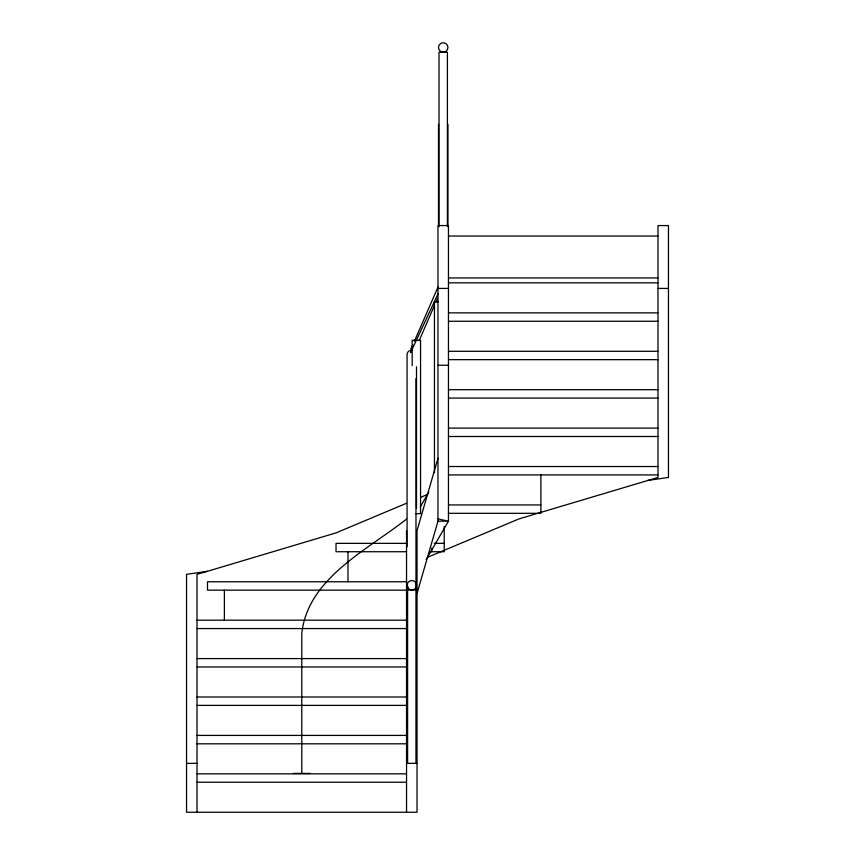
<?xml version="1.0" encoding="UTF-8"?>
<svg xmlns="http://www.w3.org/2000/svg" width="855" height="855" viewBox="0 0 855 855"><rect width="100%" height="100%" fill="white"/><g stroke="black" fill="none" stroke-linecap="round" stroke-linejoin="round"><path stroke-width="1.28" d="M437.974 458.333L417.026 530.592L417.026 812.25L186.54 812.25L186.54 574.336L207.487 571.29L336.026 532.879L406.542 503.264M417.026 593.456L437.974 521.187L437.974 225.57L448.458 225.57L448.458 521.187L426.185 559.576M437.942 287.162L414.365 341.295M419.142 340.664L434.329 305.663M411.212 348.413L412.794 344.854M435.9 302.104L437.482 298.545M438.177 293.479L410.646 352.495A4.713 1.144 -90 0 1 411.789 347.782M420.297 506.887L428.815 492.202M406.542 519.103C367.565 549.883 307.511 578.354 301.783 633.63L301.783 773.422M420.51 497.396L427.5 494.457M427.5 557.321L518.974 518.91L657.987 477.453L657.987 225.57L668.46 225.57L668.46 477.453L647.513 480.489M207.487 571.29L197.013 574.336L197.013 812.25M448.458 236.044L657.987 236.044M448.458 277.95L657.987 277.95M448.458 282.834L657.987 282.834M437.974 288.424L448.458 288.424M657.987 288.424L668.46 288.424M438.038 301.868L434.447 301.868L434.447 472.591M448.458 312.866L657.987 312.866M448.458 321.256L657.987 321.256M448.458 351.287L657.987 351.287M448.458 359.666L657.987 359.666M437.974 365.256L448.458 365.256M448.458 389.698L657.987 389.698M448.458 398.077L657.987 398.077M448.458 428.109L657.987 428.109M448.458 436.488L657.987 436.488M448.458 466.52L657.987 466.52M448.458 474.91L657.987 474.91M448.458 504.942L540.884 504.942M448.458 513.321L540.884 513.321L540.884 474.91M415.765 513.673L420.553 513.673L420.553 340.279L412.174 340.279L412.174 365.619M437.974 521.187L448.458 521.187L437.974 518.91M406.542 543.353L336.026 543.353L336.026 551.732L406.542 551.732M434.233 543.353L444.226 543.353M429.937 551.732L444.226 551.732L444.226 526.381M406.542 581.763L207.487 581.763L207.487 590.153L406.542 590.153M407.6 589.971L415.979 589.971M197.013 620.185L406.542 620.185M197.013 628.564L406.542 628.564M197.013 658.596L406.542 658.596M197.013 666.975L406.542 666.975M197.013 697.007L406.542 697.007M197.013 705.386L406.542 705.386M197.013 735.418L406.542 735.418M197.013 743.807L406.542 743.807M186.54 763.355L197.013 763.355M406.542 763.355L417.026 763.355M293.404 773.422L310.162 773.422M197.013 773.839L406.542 773.839M197.013 782.218L406.542 782.218M447.935 124.296L447.935 226.286M447.4 226.639L447.4 52.176L439.021 52.176L439.021 226.639M438.497 124.296L438.497 226.286M431.732 548.141L431.732 551.732M416.503 366.699L416.503 508.426M415.979 378.701L415.979 763.355M407.6 585.44L407.6 763.355M407.066 546.847L407.066 354.772A4.713 4.713 0 0 1 409.427 350.689M406.542 530.592L406.542 812.25M347.974 551.732L347.974 581.763M224.373 590.153L224.373 620.185M407.707 587.62A4.713 4.713 0 0 0 415.872 587.62A4.713 4.713 0 0 0 411.789 580.545A4.713 4.713 0 0 0 407.707 587.62M440.859 51.546A4.713 4.713 0 0 0 447.935 47.463A4.713 4.713 0 0 0 440.859 43.381A4.713 4.713 0 0 0 440.859 51.546"/></g></svg>
